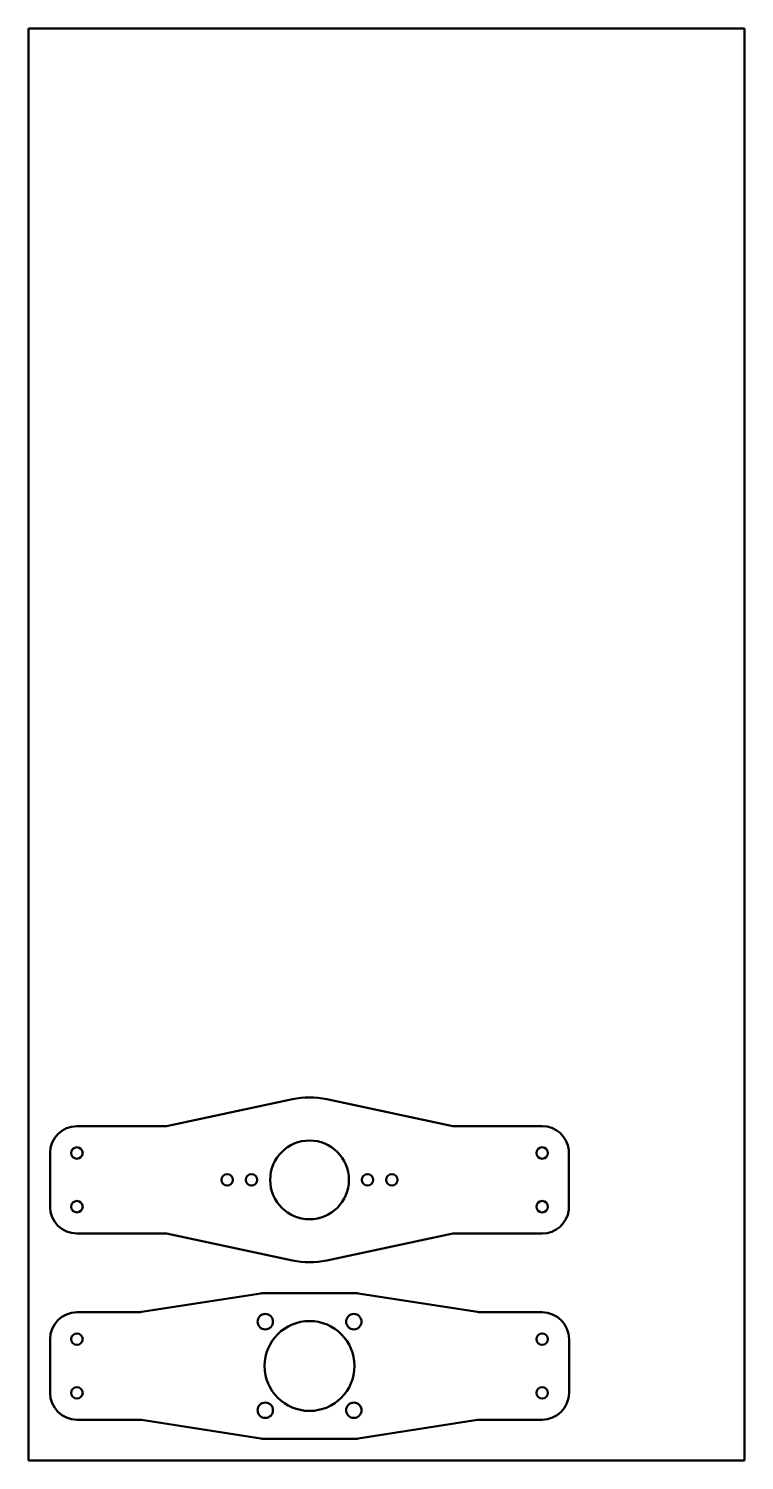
# Model space of a CAD drawing. Header units: millimetres. Extents: x 197 to 397, y 10 to 410.
import ezdxf

# ---------------------------------------------------------------- set-up
doc = ezdxf.new("R2010")
doc.units = ezdxf.units.MM
doc.layers.add('Visible (ISO)', color=7, linetype='Continuous', lineweight=50)

msp = doc.modelspace()

# ---------------------------------------------------------------- linework, layer by layer
at = {"layer": 'Visible (ISO)'}
for p, q in [((197, 410), (197, 10)), ((397, 410), (197, 410)), ((397, 10), (397, 410)), ((235.5, 103.37), (270.7, 110.88)), ((280.3, 110.88), (315.5, 103.37)), ((210.5, 103.37), (235.5, 103.37)), ((315.5, 103.37), (340.5, 103.37)), ((347.95, 96.73), (347.95, 80.01)), ((203, 80.87), (203, 95.87)), ((235.5, 73.37), (210.5, 73.37)), ((270.7, 65.87), (235.5, 73.37)), ((315.5, 73.37), (280.3, 65.87)), ((340.5, 73.37), (315.5, 73.37)), ((261.89, 56.65), (228.57, 51.46)), ((287.87, 56.75), (263.13, 56.75)), ((322.43, 51.46), (289.11, 56.65)), ((227.42, 51.37), (210.5, 51.37)), ((340.5, 51.37), (323.58, 51.37)), ((203, 43.87), (203, 28.87)), ((348, 28.87), (348, 43.87)), ((210.5, 21.37), (227.42, 21.37)), ((228.57, 21.29), (261.89, 16.1)), ((289.11, 16.1), (322.43, 21.29)), ((323.58, 21.37), (340.5, 21.37)), ((263.13, 16), (287.87, 16)), ((197, 10), (397, 10))]:
    msp.add_line(p, q, dxfattribs=at)
for centre, radius in [((210.5, 95.87), 1.6), ((275.5, 88.37), 11), ((340.5, 95.87), 1.6), ((252.49, 88.37), 1.6), ((259.29, 88.37), 1.6), ((291.71, 88.37), 1.6), ((298.51, 88.37), 1.6), ((210.5, 80.87), 1.6), ((340.5, 80.87), 1.6), ((263.13, 48.75), 2.15), ((275.5, 36.37), 12.55), ((287.87, 48.75), 2.15), ((210.5, 43.87), 1.6), ((340.5, 43.87), 1.6), ((210.5, 28.87), 1.6), ((340.5, 28.87), 1.6), ((263.13, 24), 2.15), ((287.87, 24), 2.15)]:
    msp.add_circle(centre, radius, dxfattribs=at)
for centre, radius, start, end in [((275.5, 88.37), 23.01, 77.9621, 102.0379), ((210.5, 95.87), 7.5, 90, 180), ((340.5, 95.87), 7.5, 6.5819, 90), ((210.5, 80.87), 7.5, 180, 270), ((340.5, 80.87), 7.5, 270, 353.4181), ((275.5, 88.37), 23.01, 257.9621, 282.0379), ((263.13, 48.75), 8, 90, 98.8527), ((287.87, 48.75), 8, 81.1473, 90), ((210.5, 43.87), 7.5, 90, 180), ((227.42, 58.87), 7.5, 270, 278.8527), ((323.58, 58.87), 7.5, 261.1473, 270), ((340.5, 43.87), 7.5, 0, 90), ((210.5, 28.87), 7.5, 180, 270), ((340.5, 28.87), 7.5, 270, 0), ((227.42, 13.87), 7.5, 81.1473, 90), ((323.58, 13.87), 7.5, 90, 98.8527), ((263.13, 24), 8, 261.1473, 270), ((287.87, 24), 8, 270, 278.8527)]:
    msp.add_arc(centre, radius, start, end, dxfattribs=at)

doc.saveas('drawing.dxf')
